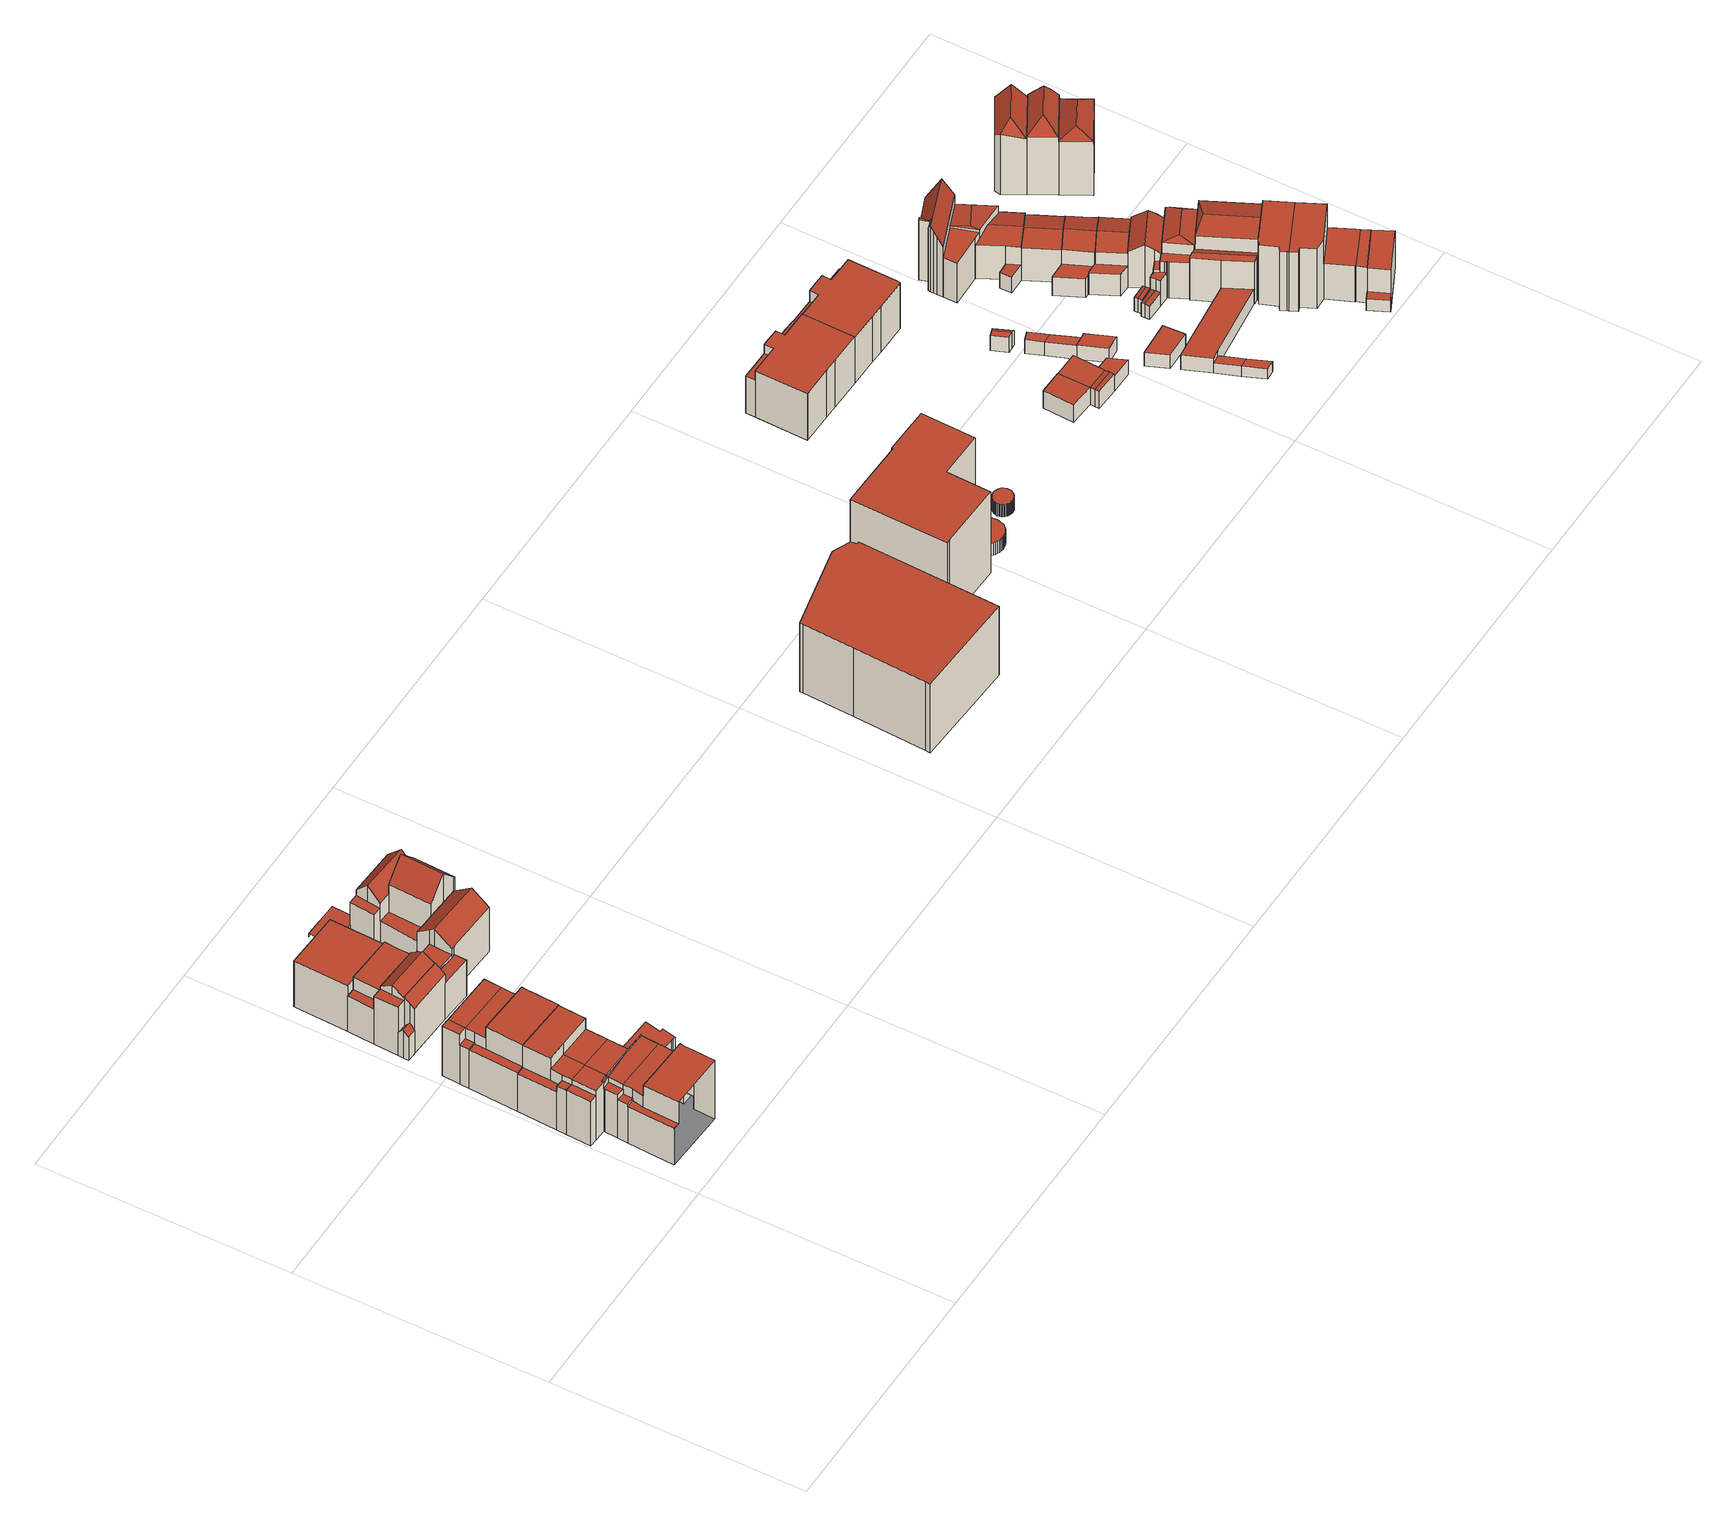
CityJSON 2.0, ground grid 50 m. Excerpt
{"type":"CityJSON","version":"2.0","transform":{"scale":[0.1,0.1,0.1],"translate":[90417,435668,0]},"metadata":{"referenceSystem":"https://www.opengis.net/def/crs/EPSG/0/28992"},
"CityObjects":{
"building1":{"type":"Building","attributes":{"TerrainHeight":2.36,"bron_tex":"UltraCAM-X 10cm juni 2008","voll_tex":"complete","bron_geo":"Lidar 15-30 punten - nov. 2008","status":"1","isWatertight":"0"},"geometry":[{"type":"MultiSurface","lod":"2","boundaries":[[[0,1,2,3]],[[4,5,6,7,8,9]],[[10,11,12]],[[13,14,15,16,17]],[[18,19,20,21,22,23,24]],[[12,25,26,10]],[[27,28,29,30,31]],[[23,22,32,11,10]],[[33,34,35,36]],[[37,38,39,40]],[[41,42,43,44,45,46,47,48,49,50,51,52,53,54]],[[1,0,55,56]],[[2,1,13,17]],[[4,9,16,15]],[[9,8,19,18]],[[8,7,47,57]],[[7,6,37,40]],[[6,5,51,50]],[[14,13,56,52]],[[15,14,58,59]],[[18,24,17,16]],[[24,23,3,2]],[[22,21,43,60]],[[21,20,33,36]],[[20,19,57,46]],[[10,26,31,30]],[[28,27,53,55]],[[27,31,54,53]],[[29,28,0,3]],[[23,10,30,29]],[[32,22,60,42]],[[40,39,48,47]],[[39,38,49,48]],[[38,37,50,49]],[[36,35,44,43]],[[35,34,45,44]],[[34,33,46,45]]],"semantics":{"surfaces":[{"type":"RoofSurface"},{"type":"GroundSurface"},{"type":"WallSurface"}],"values":[0,0,0,0,0,0,0,0,0,0,1,2,2,2,2,2,2,2,2,2,2,2,2,2,2,2,2,2,2,2,2,2,2,2,2,2,2]}}]},
"building2":{"type":"Building","attributes":{"TerrainHeight":2.09,"bron_tex":"UltraCAM-X 10cm juni 2008","voll_tex":"complete","bron_geo":"Lidar 15-30 punten - nov. 2008","status":"1","isWatertight":"0"},"geometry":[{"type":"MultiSurface","lod":"2","boundaries":[[[61,62,63,64,65]],[[66,67,68,69]],[[70,71,72,73,74]],[[75,74,76,77,78]],[[79,80,81,70,74,75]],[[82,83,84,85]],[[71,86,72]],[[74,73,87,88,76]],[[89,90,91,92,93]],[[94,95,96,97,98,99,100,101,102,103]],[[103,102,104,105,106]],[[107,108,109,110,111,112,113,114,115,116,117,42,41,54,118]],[[66,69,119,120]],[[69,68,90,89]],[[102,101,112,111]],[[101,100,113,112]],[[100,99,114,113]],[[99,98,115,114]],[[98,97,116,115]],[[97,96,117,116]],[[96,95,42,117]],[[73,72,94,121]],[[71,70,12,11]],[[75,78,68,67]],[[78,77,91,90]],[[79,75,84,83]],[[70,81,25,12]],[[81,80,26,25]],[[80,79,122,54]],[[82,85,120,118]],[[85,84,67,66]],[[83,82,118,122]],[[72,86,95,94]],[[86,71,11,32]],[[88,87,103,106]],[[87,73,121,103]],[[89,93,107,119]],[[105,104,110,109]],[[104,102,111,110]],[[61,65,92,91]],[[64,63,109,108]],[[63,62,106,105]],[[123,61,77,76]],[[62,123,76,88]]],"semantics":{"surfaces":[{"type":"RoofSurface"},{"type":"GroundSurface"},{"type":"WallSurface"}],"values":[0,0,0,0,0,0,0,0,0,0,0,1,2,2,2,2,2,2,2,2,2,2,2,2,2,2,2,2,2,2,2,2,2,2,2,2,2,2,2,2,2,2,2,2]}}]},
"building3":{"type":"Building","attributes":{"TerrainHeight":1.92,"bron_tex":"UltraCAM-X 10cm juni 2008","voll_tex":"complete","bron_geo":"Lidar 15-30 punten - nov. 2008","status":"1","isWatertight":"0"},"geometry":[{"type":"MultiSurface","lod":"2","boundaries":[[[124,125,126,127]],[[128,129,130,131,132,133]],[[134,135,136,137]],[[138,139,140,141]],[[139,142,143,140]],[[144,145,146,147,148]],[[149,150,142,139,151]],[[107,152,153,154,155,156,157,108]],[[138,141,152,158]],[[141,140,159,152]],[[139,138,127,126]],[[140,143,153,159]],[[143,142,160,153]],[[144,148,161,107]],[[145,144,93,92]],[[149,151,147,146]],[[151,139,126,125]],[[142,150,162,160]],[[124,127,158,161]],[[125,124,148,147]],[[128,133,146,145]],[[133,132,150,149]],[[132,131,154,162]],[[131,130,134,137]],[[130,129,108,157]],[[129,128,65,64]],[[137,136,155,154]],[[136,135,156,155]],[[135,134,157,156]]],"semantics":{"surfaces":[{"type":"RoofSurface"},{"type":"GroundSurface"},{"type":"WallSurface"}],"values":[0,0,0,0,0,0,0,1,2,2,2,2,2,2,2,2,2,2,2,2,2,2,2,2,2,2,2,2,2]}}]},
"building4":{"type":"Building","attributes":{"TerrainHeight":2.01,"bron_tex":"UltraCAM-X 10cm juni 2008","voll_tex":"complete","bron_geo":"Lidar 15-30 punten - nov. 2008","status":"1","isWatertight":"0"},"geometry":[{"type":"MultiSurface","lod":"2","boundaries":[[[163,164,165,166,167,168]],[[169,170,171,172,173,174]],[[166,165,169,174]],[[165,164,170,169]],[[164,163,171,170]]],"semantics":{"surfaces":[{"type":"RoofSurface"},{"type":"GroundSurface"},{"type":"WallSurface"}],"values":[0,1,2,2,2]}}]},
"building5":{"type":"Building","attributes":{"TerrainHeight":1.66,"bron_tex":"UltraCAM-X 10cm juni 2008","voll_tex":"complete","bron_geo":"Lidar 15-30 punten - nov. 2008","status":"1","isWatertight":"0"},"geometry":[{"type":"MultiSurface","lod":"2","boundaries":[[[175,176,177,178,179]],[[180,181,182,183]],[[184,185,186,187,188]],[[179,178,189,190]],[[191,192,193,194]],[[195,196,192,191]],[[197,198,199,200]],[[201,202,203,204,205,206,207]],[[208,209,210,202,201]],[[211,212,213,214]],[[187,215,216,217,218]],[[219,220,221,222,223,224]],[[225,226,169,174,173,172,171,227,228,229,230,231]],[[201,207,223,232]],[[207,206,199,198]],[[206,205,231,233]],[[205,204,234,231]],[[204,203,225,234]],[[203,202,235,225]],[[208,201,232,222]],[[202,210,226,235]],[[210,209,169,226]],[[209,208,236,169]],[[191,194,237,238]],[[195,191,238,227]],[[196,195,227,239]],[[211,214,228,240]],[[214,213,241,228]],[[187,218,213,212]],[[218,217,229,241]],[[217,216,230,229]],[[216,215,197,200]],[[200,199,233,230]],[[224,223,198,197]],[[222,221,174,236]],[[221,220,167,166]],[[220,219,168,167]],[[175,179,242,185]],[[178,177,219,243]],[[177,176,244,168]],[[245,183,193,192]],[[180,245,192,196]],[[183,182,176,175]],[[182,181,163,244]],[[181,180,239,171]],[[184,188,240,237]],[[188,187,212,211]],[[185,184,194,193]],[[179,190,186,242]],[[190,189,215,186]],[[189,178,243,224]]],"semantics":{"surfaces":[{"type":"RoofSurface"},{"type":"GroundSurface"},{"type":"WallSurface"}],"values":[0,0,0,0,0,0,0,0,0,0,0,0,1,2,2,2,2,2,2,2,2,2,2,2,2,2,2,2,2,2,2,2,2,2,2,2,2,2,2,2,2,2,2,2,2,2,2,2,2,2,2]}}]},
"building6":{"type":"Building","attributes":{"TerrainHeight":1.59,"bron_tex":"UltraCAM-X 10cm juni 2008","voll_tex":"complete","bron_geo":"Lidar 15-30 punten - nov. 2008","status":"1","isWatertight":"0"},"geometry":[{"type":"MultiSurface","lod":"2","boundaries":[[[246,247,248,249,250,251]],[[252,253,254,255,256]],[[257,258,259,260,261,262,263]],[[264,265,266,267,268,269,270,271,272,273,229,228,274]],[[256,255,265,275]],[[255,254,258,257]],[[254,253,272,271]],[[253,252,273,272]],[[263,276,277]],[[259,258,271,270]],[[246,251,274,228]],[[251,250,264,274]],[[250,249,275,264]],[[249,248,252,256]],[[248,247,229,273]],[[247,246,228,229]]],"semantics":{"surfaces":[{"type":"RoofSurface"},{"type":"GroundSurface"},{"type":"WallSurface"}],"values":[0,0,0,1,2,2,2,2,2,2,2,2,2,2,2,2]}}]},
"building7":{"type":"Building","attributes":{"TerrainHeight":1.61,"bron_tex":"UltraCAM-X 10cm juni 2008","voll_tex":"complete","bron_geo":"Lidar 15-30 punten - nov. 2008","status":"1","isWatertight":"0"},"geometry":[{"type":"MultiSurface","lod":"2","boundaries":[[[278,279,280,281,282]],[[282,281,283,284]],[[285,286,287,288]],[[289,290,291,292]],[[293,294,295,296]],[[294,297,298,299,295]],[[269,300,301,302,225,231,303,304,270]],[[278,282,305,290]],[[281,280,301,306]],[[279,278,288,287]],[[282,284,291,305]],[[284,283,307,308]],[[283,281,306,300]],[[285,288,303,231]],[[286,285,231,234]],[[289,292,270,304]],[[292,291,260,259]],[[290,289,304,303]],[[293,296,287,286]],[[296,295,309,279]],[[294,293,234,310]],[[295,299,280,309]],[[299,298,302,301]],[[298,297,225,302]],[[297,294,310,225]]],"semantics":{"surfaces":[{"type":"RoofSurface"},{"type":"GroundSurface"},{"type":"WallSurface"}],"values":[0,0,0,0,0,0,1,2,2,2,2,2,2,2,2,2,2,2,2,2,2,2,2,2,2]}}]},
"building8":{"type":"Building","attributes":{"TerrainHeight":2.11,"bron_tex":"UltraCAM-X 10cm juni 2008","voll_tex":"complete","bron_geo":"Lidar 15-30 punten - nov. 2008","status":"1","isWatertight":"1"},"geometry":[{"type":"MultiSurface","lod":"2","boundaries":[[[311,312,313,314,315,316,317,318,319,320]],[[321,322,323,324,325,326,327,328,329,330]],[[311,320,323,322]],[[320,319,324,323]],[[319,318,325,324]],[[318,317,326,325]],[[317,316,327,326]],[[316,315,328,327]],[[315,314,329,328]],[[314,313,330,329]],[[313,312,321,330]],[[312,311,322,321]]],"semantics":{"surfaces":[{"type":"RoofSurface"},{"type":"GroundSurface"},{"type":"WallSurface"}],"values":[0,1,2,2,2,2,2,2,2,2,2,2]}}]},
"building9":{"type":"Building","attributes":{"TerrainHeight":1.69,"bron_tex":"UltraCAM-X 10cm juni 2008","voll_tex":"complete","bron_geo":"Lidar 15-30 punten - nov. 2008","status":"1","isWatertight":"1"},"geometry":[{"type":"MultiSurface","lod":"2","boundaries":[[[331,332,333,334,335,336,337,338,339]],[[340,341,342,343,344,345,346,347,348]],[[339,338,342,341]],[[338,337,343,342]],[[337,336,344,343]],[[336,335,345,344]],[[335,334,346,345]],[[334,333,347,346]],[[333,332,348,347]],[[332,331,340,348]],[[331,339,341,340]]],"semantics":{"surfaces":[{"type":"RoofSurface"},{"type":"GroundSurface"},{"type":"WallSurface"}],"values":[0,1,2,2,2,2,2,2,2,2,2]}}]},
"building10":{"type":"Building","attributes":{"TerrainHeight":2.15,"bron_tex":"UltraCAM-X 10cm juni 2008","voll_tex":"complete","bron_geo":"Lidar 15-30 punten - nov. 2008","status":"1","isWatertight":"1"},"geometry":[{"type":"MultiSurface","lod":"2","boundaries":[[[349,350,351,352,353,354,355,356,357,358,359,360,361,362,363,364,365,366,367,368,369,370,371,372,373,374,375,376,377,378,379,380,381,382,383,384,385,386,387,388,389,390,391,392,393,394,395,396,397,398,399,400,401,402]],[[403,404,405,406,407,408,409,410,411,412,413,414,415,416,417,418,419,420,421,422,423,424,425,426,427,428,429,430,431,432,433,434,435,436,437,438,439,440,441,442,443,444,445,446,447,448,449,450,451,452,453,454,455,456]],[[349,402,425,424]],[[402,401,426,425]],[[401,400,427,426]],[[400,399,428,427]],[[399,398,429,428]],[[398,397,430,429]],[[397,396,431,430]],[[396,395,432,431]],[[395,394,433,432]],[[394,393,434,433]],[[393,392,435,434]],[[392,391,436,435]],[[391,390,437,436]],[[390,389,438,437]],[[389,388,439,438]],[[388,387,440,439]],[[387,386,441,440]],[[386,385,442,441]],[[385,384,443,442]],[[384,383,444,443]],[[383,382,445,444]],[[382,381,446,445]],[[381,380,447,446]],[[380,379,448,447]],[[379,378,449,448]],[[378,377,450,449]],[[377,376,451,450]],[[376,375,452,451]],[[375,374,453,452]],[[374,373,454,453]],[[373,372,455,454]],[[372,371,456,455]],[[371,370,403,456]],[[370,369,404,403]],[[369,368,405,404]],[[368,367,406,405]],[[367,366,407,406]],[[366,365,408,407]],[[365,364,409,408]],[[364,363,410,409]],[[363,362,411,410]],[[362,361,412,411]],[[361,360,413,412]],[[360,359,414,413]],[[359,358,415,414]],[[358,357,416,415]],[[357,356,417,416]],[[356,355,418,417]],[[355,354,419,418]],[[354,353,420,419]],[[353,352,421,420]],[[352,351,422,421]],[[351,350,423,422]],[[350,349,424,423]]],"semantics":{"surfaces":[{"type":"RoofSurface"},{"type":"GroundSurface"},{"type":"WallSurface"}],"values":[0,1,2,2,2,2,2,2,2,2,2,2,2,2,2,2,2,2,2,2,2,2,2,2,2,2,2,2,2,2,2,2,2,2,2,2,2,2,2,2,2,2,2,2,2,2,2,2,2,2,2,2,2,2,2,2]}}]},
"building11":{"type":"Building","attributes":{"TerrainHeight":2.15,"bron_tex":"UltraCAM-X 10cm juni 2008","voll_tex":"complete","bron_geo":"Lidar 15-30 punten - nov. 2008","status":"1","isWatertight":"0"},"geometry":[{"type":"MultiSurface","lod":"2","boundaries":[[[457,458,459,460,461,462,463,464,465,466,467,468,469,470,471,472,473,474,475,476,477,478,479,480,481,482,483,484,485,486,487,488,489,490,491,492,493,494,495,496,497,498,499,500,501,502,503,504,505,506,507,508,509,510,511,512,513,514,515,516,517]],[[518,519,520,521,522,523,524,525,526,527,528,529,530,531,532,533,534,535,536,537,538,539,540,541,542,543,544,545,546,547,548,549,550,551,552,553,554,555,556,557,558,559,560,561,562]],[[457,517,550,549]],[[517,516,563,550]],[[516,515,551,563]],[[515,514,564,551]],[[514,513,552,564]],[[513,512,565,552]],[[512,511,553,565]],[[511,510,566,553]],[[510,509,554,566]],[[509,508,555,554]],[[508,507,567,555]],[[507,506,556,567]],[[506,505,568,556]],[[505,504,557,568]],[[504,503,558,557]],[[503,502,559,558]],[[502,501,560,559]],[[501,500,561,560]],[[500,499,569,561]],[[499,498,562,569]],[[498,497,518,562]],[[497,496,519,518]],[[496,495,570,519]],[[495,494,520,570]],[[494,493,521,520]],[[493,492,522,521]],[[492,491,571,522]],[[491,490,523,571]],[[490,489,524,523]],[[489,488,525,524]],[[488,487,526,525]],[[487,486,527,526]],[[486,485,528,527]],[[485,484,572,528]],[[484,483,529,572]],[[483,482,530,529]],[[482,481,573,530]],[[481,480,531,573]],[[480,479,574,531]],[[479,478,532,574]],[[478,477,575,532]],[[477,476,533,575]],[[476,475,534,533]],[[475,474,576,534]],[[474,473,535,576]],[[473,472,536,535]],[[472,471,537,536]],[[471,470,538,537]],[[470,469,539,538]],[[469,468,540,539]],[[468,467,577,540]],[[467,466,541,577]],[[466,465,542,541]],[[465,464,543,542]],[[464,463,544,543]],[[463,462,545,544]],[[462,461,578,545]],[[461,460,546,578]],[[460,459,547,546]],[[459,458,548,547]],[[458,457,549,548]]],"semantics":{"surfaces":[{"type":"RoofSurface"},{"type":"GroundSurface"},{"type":"WallSurface"}],"values":[0,1,2,2,2,2,2,2,2,2,2,2,2,2,2,2,2,2,2,2,2,2,2,2,2,2,2,2,2,2,2,2,2,2,2,2,2,2,2,2,2,2,2,2,2,2,2,2,2,2,2,2,2,2,2,2,2,2,2,2,2,2,2]}}]},
"building12":{"type":"Building","attributes":{"TerrainHeight":2.93,"bron_tex":"UltraCAM-X 10cm juni 2008","voll_tex":"complete","bron_geo":"Lidar 15-30 punten - nov. 2008","status":"1","isWatertight":"0"},"geometry":[{"type":"MultiSurface","lod":"2","boundaries":[[[579,580,581,582,583]],[[584,585,586,587]],[[588,589,590,591,592,593,594,595,596,597,598,599]],[[600,601,602,603,604,605,606,607,608]],[[583,582,601,609]],[[582,581,602,601]],[[581,580,610,611]],[[584,587,608,612]],[[587,586,613,608]],[[596,595,612,607]],[[595,594,585,584]],[[594,593,586,585]],[[593,592,600,613]],[[592,591,609,600]],[[591,590,579,583]],[[590,589,580,579]],[[589,588,614,615]],[[588,599,604,603]],[[599,598,605,604]],[[598,597,606,605]],[[597,596,607,606]]],"semantics":{"surfaces":[{"type":"RoofSurface"},{"type":"GroundSurface"},{"type":"WallSurface"}],"values":[0,0,0,1,2,2,2,2,2,2,2,2,2,2,2,2,2,2,2,2,2]}}]},
"building13":{"type":"Building","attributes":{"TerrainHeight":1.33,"bron_tex":"UltraCAM-X 10cm juni 2008","voll_tex":"complete","bron_geo":"Lidar 15-30 punten - nov. 2008","status":"1","isWatertight":"0"},"geometry":[{"type":"MultiSurface","lod":"2","boundaries":[[[616,617,618,619,620]],[[620,619,621,622,623]],[[624,625,626,627]],[[628,629,617,616]],[[630,631,632,633,634,635,636]],[[616,620,632,637]],[[619,618,638,639]],[[618,617,640,638]],[[623,622,635,641]],[[622,621,636,635]],[[621,619,639,642]],[[624,627,634,633]],[[627,626,641,634]],[[626,625,620,623]],[[625,624,633,632]],[[628,616,637,631]],[[617,629,643,640]],[[629,628,631,630]]],"semantics":{"surfaces":[{"type":"RoofSurface"},{"type":"GroundSurface"},{"type":"WallSurface"}],"values":[0,0,0,0,1,2,2,2,2,2,2,2,2,2,2,2,2,2]}}]},
"building14":{"type":"Building","attributes":{"TerrainHeight":3.15,"bron_tex":"UltraCAM-X 10cm juni 2008","voll_tex":"complete","bron_geo":"Lidar 15-30 punten - nov. 2008","status":"1","isWatertight":"0"},"geometry":[{"type":"MultiSurface","lod":"2","boundaries":[[[611,610,644,645,646]],[[647,648,649,650]],[[651,652,653,654,655,656,615,614,657,658,659,660,661]],[[602,662,663,664,665,666,667,668,669,603]],[[611,646,662,602]],[[646,645,670,662]],[[650,649,664,671]],[[649,648,672,664]],[[615,656,644,610]],[[656,655,645,644]],[[655,654,663,670]],[[654,653,671,663]],[[653,652,647,650]],[[652,651,648,647]],[[651,661,665,672]],[[661,660,666,665]],[[660,659,667,666]],[[659,658,668,667]],[[658,657,669,668]],[[657,614,603,669]]],"semantics":{"surfaces":[{"type":"RoofSurface"},{"type":"GroundSurface"},{"type":"WallSurface"}],"values":[0,0,0,1,2,2,2,2,2,2,2,2,2,2,2,2,2,2,2,2]}}]},
"building15":{"type":"Building","attributes":{"TerrainHeight":1.66,"bron_tex":"UltraCAM-X 10cm juni 2008","voll_tex":"complete","bron_geo":"Lidar 15-30 punten - nov. 2008","status":"1","isWatertight":"0"},"geometry":[{"type":"MultiSurface","lod":"2","boundaries":[[[643,673,674,642]],[[636,675,676,630]],[[642,674,675,636]],[[674,673,676,675]],[[673,643,630,676]]],"semantics":{"surfaces":[{"type":"RoofSurface"},{"type":"GroundSurface"},{"type":"WallSurface"}],"values":[0,1,2,2,2]}}]},
"building16":{"type":"Building","attributes":{"TerrainHeight":2.6,"bron_tex":"UltraCAM-X 10cm juni 2008","voll_tex":"complete","bron_geo":"Lidar 15-30 punten - nov. 2008","status":"1","isWatertight":"0"},"geometry":[{"type":"MultiSurface","lod":"2","boundaries":[[[677,678,679,680]],[[680,679,681,682]],[[683,684,685,686]],[[677,680,687,683]],[[679,678,686,688]],[[678,677,683,686]],[[680,682,684,687]],[[682,681,685,684]],[[681,679,688,685]]],"semantics":{"surfaces":[{"type":"RoofSurface"},{"type":"GroundSurface"},{"type":"WallSurface"}],"values":[0,0,1,2,2,2,2,2,2]}}]},
"building17":{"type":"Building","attributes":{"TerrainHeight":2.44,"bron_tex":"UltraCAM-X 10cm juni 2008","voll_tex":"complete","bron_geo":"Lidar 15-30 punten - nov. 2008","status":"1","isWatertight":"0"},"geometry":[{"type":"MultiSurface","lod":"2","boundaries":[[[689,690,691,692]],[[693,694,695,696]],[[689,692,695,694]],[[692,691,696,695]],[[690,689,694,693]]],"semantics":{"surfaces":[{"type":"RoofSurface"},{"type":"GroundSurface"},{"type":"WallSurface"}],"values":[0,1,2,2,2]}}]},
"building18":{"type":"Building","attributes":{"TerrainHeight":2.37,"bron_tex":"UltraCAM-X 10cm juni 2008","voll_tex":"complete","bron_geo":"Lidar 15-30 punten - nov. 2008","status":"1","isWatertight":"0"},"geometry":[{"type":"MultiSurface","lod":"2","boundaries":[[[691,690,697,698]],[[693,696,699,700]],[[691,698,699,696]],[[697,690,693,700]]],"semantics":{"surfaces":[{"type":"RoofSurface"},{"type":"GroundSurface"},{"type":"WallSurface"}],"values":[0,1,2,2]}}]},
"building19":{"type":"Building","attributes":{"TerrainHeight":2.25,"bron_tex":"UltraCAM-X 10cm juni 2008","voll_tex":"complete","bron_geo":"Lidar 15-30 punten - nov. 2008","status":"1","isWatertight":"0"},"geometry":[{"type":"MultiSurface","lod":"2","boundaries":[[[701,702,703,704,705,706]],[[699,707,708,709,710,700]],[[702,701,698,697]],[[701,706,707,699]],[[706,705,708,707]],[[705,704,709,708]],[[704,703,710,709]],[[703,702,700,710]]],"semantics":{"surfaces":[{"type":"RoofSurface"},{"type":"GroundSurface"},{"type":"WallSurface"}],"values":[0,1,2,2,2,2,2,2]}}]},
"building20":{"type":"Building","attributes":{"TerrainHeight":2.05,"bron_tex":"UltraCAM-X 10cm juni 2008","voll_tex":"complete","bron_geo":"Lidar 15-30 punten - nov. 2008","status":"1","isWatertight":"0"},"geometry":[{"type":"MultiSurface","lod":"2","boundaries":[[[711,712,713,714]],[[715,716,717,718]],[[714,713,716,715]],[[712,711,718,717]]],"semantics":{"surfaces":[{"type":"RoofSurface"},{"type":"GroundSurface"},{"type":"WallSurface"}],"values":[0,1,2,2]}}]},
"building21":{"type":"Building","attributes":{"TerrainHeight":2.06,"bron_tex":"UltraCAM-X 10cm juni 2008","voll_tex":"complete","bron_geo":"Lidar 15-30 punten - nov. 2008","status":"1","isWatertight":"0"},"geometry":[{"type":"MultiSurface","lod":"2","boundaries":[[[713,712,719,720]],[[717,716,721,722]],[[713,720,721,716]],[[720,719,722,721]],[[719,712,717,722]]],"semantics":{"surfaces":[{"type":"RoofSurface"},{"type":"GroundSurface"},{"type":"WallSurface"}],"values":[0,1,2,2,2]}}]},
"building22":{"type":"Building","attributes":{"TerrainHeight":2.14,"bron_tex":"UltraCAM-X 10cm juni 2008","voll_tex":"complete","bron_geo":"Lidar 15-30 punten - nov. 2008","status":"1","isWatertight":"1"},"geometry":[{"type":"MultiSurface","lod":"2","boundaries":[[[723,724,725,726]],[[727,728,729,730]],[[723,726,728,727]],[[726,725,729,728]],[[725,724,730,729]],[[724,723,727,730]]],"semantics":{"surfaces":[{"type":"RoofSurface"},{"type":"GroundSurface"},{"type":"WallSurface"}],"values":[0,1,2,2,2,2]}}]},
"building23":{"type":"Building","attributes":{"TerrainHeight":2.35,"bron_tex":"UltraCAM-X 10cm juni 2008","voll_tex":"complete","bron_geo":"Lidar 15-30 punten - nov. 2008","status":"1","isWatertight":"0"},"geometry":[{"type":"MultiSurface","lod":"2","boundaries":[[[731,732,733,734]],[[735,736,737,738]],[[739,735,738,740]],[[741,742,743,744,745,746]],[[736,735,747,741]],[[738,737,744,748]],[[737,736,731,734]],[[735,739,742,747]],[[739,740,743,742]],[[740,738,748,743]]],"semantics":{"surfaces":[{"type":"RoofSurface"},{"type":"GroundSurface"},{"type":"WallSurface"}],"values":[0,0,0,1,2,2,2,2,2,2]}}]},
"building24":{"type":"Building","attributes":{"TerrainHeight":2.33,"bron_tex":"UltraCAM-X 10cm juni 2008","voll_tex":"complete","bron_geo":"Lidar 15-30 punten - nov. 2008","status":"1","isWatertight":"0"},"geometry":[{"type":"MultiSurface","lod":"2","boundaries":[[[749,750,751,752,734,733,753,731]],[[754,755,756,757,758,759]],[[751,760,761,752]],[[741,746,745,744,762,763,764,765,766,767,768]],[[749,731,741,768]],[[753,732,731]],[[753,733,732]],[[751,750,767,769]],[[750,749,768,767]],[[754,759,762,744]],[[756,755,770,765]],[[771,754,734,752]],[[755,771,752,761]],[[761,760,766,770]],[[760,751,769,766]]],"semantics":{"surfaces":[{"type":"RoofSurface"},{"type":"GroundSurface"},{"type":"WallSurface"}],"values":[0,0,0,1,2,2,2,2,2,2,2,2,2,2,2]}}]},
"building25":{"type":"Building","attributes":{"TerrainHeight":2.71,"bron_tex":"UltraCAM-X 10cm juni 2008","voll_tex":"complete","bron_geo":"Lidar 15-30 punten - nov. 2008","status":"1","isWatertight":"0"},"geometry":[{"type":"MultiSurface","lod":"2","boundaries":[[[772,773,774,775,776,777]],[[778,772,777,779,780,781,782]],[[783,784,785]],[[786,787,788,789,790,791,792,793,794,795]],[[777,776,787,796]],[[776,775,788,787]],[[775,774,789,788]],[[774,773,790,789]],[[773,772,797,790]],[[778,782,792,791]],[[782,798,784]],[[781,780,795,794]],[[779,777,796,786]],[[772,778,791,797]],[[783,785,794,793]],[[785,798,781]],[[784,783,793,792]]],"semantics":{"surfaces":[{"type":"RoofSurface"},{"type":"GroundSurface"},{"type":"WallSurface"}],"values":[0,0,0,1,2,2,2,2,2,2,2,2,2,2,2,2,2]}}]},
"building26":{"type":"Building","attributes":{"TerrainHeight":2.64,"bron_tex":"UltraCAM-X 10cm juni 2008","voll_tex":"complete","bron_geo":"Lidar 15-30 punten - nov. 2008","status":"1","isWatertight":"0"},"geometry":[{"type":"MultiSurface","lod":"2","boundaries":[[[799,800,801]],[[802,803,804]],[[801,800,805,804,803]],[[799,801,803,802]],[[806,807,808,809,810]],[[787,811,812,813,814,788]],[[800,799,810,809]],[[802,804,811,787]],[[804,805,815,816]],[[805,800,817,812]],[[799,802,787,818]],[[806,810,818,788]],[[809,808,813,817]],[[808,807,814,813]],[[807,806,788,814]]],"semantics":{"surfaces":[{"type":"RoofSurface"},{"type":"GroundSurface"},{"type":"WallSurface"}],"values":[0,0,0,0,0,1,2,2,2,2,2,2,2,2,2]}}]},
"building27":{"type":"Building","attributes":{"TerrainHeight":2.11,"bron_tex":"UltraCAM-X 10cm juni 2008","voll_tex":"complete","bron_geo":"Lidar 15-30 punten - nov. 2008","status":"1","isWatertight":"0"},"geometry":[{"type":"MultiSurface","lod":"2","boundaries":[[[819,820,821,822,823,824,825,826]],[[827,828,829,821,820,830]],[[831,832,833,834,835,836,837]],[[838,839,840,841]],[[841,840,842,843]],[[838,841,843]],[[844,845,846,847,848,715,718,849,850,851,852,853,854,855]],[[820,819,856,857]],[[819,826,858,856]],[[824,823,847,859]],[[823,822,847]],[[822,821,860,847]],[[827,830,853,852]],[[830,820,857,861]],[[821,829,862,860]],[[829,828,836,835]],[[828,827,852,851]],[[831,837,850,849]],[[837,836,851,850]],[[835,834,848,862]],[[834,833,715,848]],[[833,832,711,714]],[[832,831,849,718]],[[840,839,859,863]],[[839,838,825,824]],[[843,842,846,845]],[[842,840,863,846]],[[838,843,864,865]]],"semantics":{"surfaces":[{"type":"RoofSurface"},{"type":"GroundSurface"},{"type":"WallSurface"}],"values":[0,0,0,0,0,0,1,2,2,2,2,2,2,2,2,2,2,2,2,2,2,2,2,2,2,2,2,2]}}]},
"building28":{"type":"Building","attributes":{"TerrainHeight":2.54,"bron_tex":"UltraCAM-X 10cm juni 2008","voll_tex":"complete","bron_geo":"Lidar 15-30 punten - nov. 2008","status":"1","isWatertight":"0"},"geometry":[{"type":"MultiSurface","lod":"2","boundaries":[[[866,867,868,869]],[[870,871,872,873,816,815]],[[874,875,876,871,870,877]],[[813,812,811,878,879,880,881,882,883]],[[866,869,882,881]],[[869,868,883,882]],[[867,866,881,880]],[[870,815,812,884]],[[816,873,878,811]],[[873,872,879,878]],[[872,871,885,886]],[[874,877,817,813]],[[877,870,884,817]],[[871,876,887,885]],[[876,875,868,867]],[[875,874,813,883]]],"semantics":{"surfaces":[{"type":"RoofSurface"},{"type":"GroundSurface"},{"type":"WallSurface"}],"values":[0,0,0,1,2,2,2,2,2,2,2,2,2,2,2,2]}}]},
"building29":{"type":"Building","attributes":{"TerrainHeight":2.59,"bron_tex":"UltraCAM-X 10cm juni 2008","voll_tex":"complete","bron_geo":"Lidar 15-30 punten - nov. 2008","status":"1","isWatertight":"0"},"geometry":[{"type":"MultiSurface","lod":"2","boundaries":[[[888,889,890,891,892,893]],[[894,895,896,897,898]],[[895,899,900,901,896]],[[902,903,904,905,906,907,908,909,910,911,912]],[[888,893,902,912]],[[891,890,910,908]],[[890,889,911,910]],[[889,888,912,911]],[[895,894,913,914]],[[894,898,904,903]],[[898,897,905,904]],[[899,895,914,915]],[[901,900,907,906]],[[900,899,893,892]]],"semantics":{"surfaces":[{"type":"RoofSurface"},{"type":"GroundSurface"},{"type":"WallSurface"}],"values":[0,0,0,1,2,2,2,2,2,2,2,2,2,2]}}]},
"building30":{"type":"Building","attributes":{"TerrainHeight":2.78,"bron_tex":"UltraCAM-X 10cm juni 2008","voll_tex":"complete","bron_geo":"Lidar 15-30 punten - nov. 2008","status":"1","isWatertight":"0"},"geometry":[{"type":"MultiSurface","lod":"2","boundaries":[[[886,885,914,913,916]],[[885,887,915,914]],[[880,879,917,903,902]],[[886,916,917,879]],[[916,913,903,917]],[[915,887,880,902]]],"semantics":{"surfaces":[{"type":"RoofSurface"},{"type":"GroundSurface"},{"type":"WallSurface"}],"values":[0,0,1,2,2,2]}}]},
"building31":{"type":"Building","attributes":{"TerrainHeight":2.46,"bron_tex":"UltraCAM-X 10cm juni 2008","voll_tex":"complete","bron_geo":"Lidar 15-30 punten - nov. 2008","status":"1","isWatertight":"0"},"geometry":[{"type":"MultiSurface","lod":"2","boundaries":[[[918,919,920,921,922,923]],[[924,925,926,927,928]],[[925,929,930,926]],[[906,905,931,932,933,934,909,908,907]],[[919,918,908,909]],[[918,923,935,936]],[[923,922,906,907]],[[921,920,934,933]],[[920,919,909,934]],[[936,935,892,891]],[[925,924,897,896]],[[924,928,931,905]],[[928,927,932,931]],[[937,926,938]],[[929,925,896,901]],[[926,939,938]],[[930,929,922,921]]],"semantics":{"surfaces":[{"type":"RoofSurface"},{"type":"GroundSurface"},{"type":"WallSurface"}],"values":[0,0,0,1,2,2,2,2,2,2,2,2,2,2,2,2,2]}}]},
"building32":{"type":"Building","attributes":{"TerrainHeight":2.42,"bron_tex":"UltraCAM-X 10cm juni 2008","voll_tex":"complete","bron_geo":"Lidar 15-30 punten - nov. 2008","status":"1","isWatertight":"0"},"geometry":[{"type":"MultiSurface","lod":"2","boundaries":[[[940,941,942,943]],[[941,944,945,946,947,948,942]],[[949,950,951,952]],[[933,932,953,954,955,956,763,762,957]],[[937,943,927]],[[940,939,930]],[[943,942,958,932]],[[941,940,933,959]],[[942,948,953,958]],[[948,947,954,953]],[[945,944,952,951]],[[944,941,959,957]],[[949,952,957,762]],[[950,949,759,758]]],"semantics":{"surfaces":[{"type":"RoofSurface"},{"type":"GroundSurface"},{"type":"WallSurface"}],"values":[0,0,0,1,2,2,2,2,2,2,2,2,2,2]}}]},
"building33":{"type":"Building","attributes":{"TerrainHeight":2.33,"bron_tex":"UltraCAM-X 10cm juni 2008","voll_tex":"complete","bron_geo":"Lidar 15-30 punten - nov. 2008","status":"1","isWatertight":"0"},"geometry":[{"type":"MultiSurface","lod":"2","boundaries":[[[960,961,962,963,964]],[[965,966,967,968,969,861,856,858,970,971]],[[961,972,865,864,962]],[[960,972,961]],[[962,864,963]],[[955,954,973,845,844,855,854,853,974,975,765,764,763,956]],[[960,964,947,946]],[[964,963,973,954]],[[965,971,951,950]],[[971,970,946,945]],[[861,969,974,853]],[[969,968,975,974]],[[968,967,765,975]],[[967,966,757,756]],[[966,965,758,757]],[[865,972,826,825]],[[972,960,970,858]],[[963,864,845,973]]],"semantics":{"surfaces":[{"type":"RoofSurface"},{"type":"GroundSurface"},{"type":"WallSurface"}],"values":[0,0,0,0,0,1,2,2,2,2,2,2,2,2,2,2,2,2]}}]},
"building34":{"type":"Building","attributes":{"TerrainHeight":2.3,"bron_tex":"UltraCAM-X 10cm juni 2008","voll_tex":"complete","bron_geo":"Lidar 15-30 punten - nov. 2008","status":"1","isWatertight":"0"},"geometry":[{"type":"MultiSurface","lod":"2","boundaries":[[[976,977,978,979,980,981,982,983]],[[846,984,985,986,987,988,989,847]],[[976,983,847,989]],[[983,982,846,847]],[[982,981,984,846]],[[980,979,986,985]],[[979,978,987,986]],[[978,977,988,987]],[[977,976,989,988]]],"semantics":{"surfaces":[{"type":"RoofSurface"},{"type":"GroundSurface"},{"type":"WallSurface"}],"values":[0,1,2,2,2,2,2,2,2]}}]},
"building35":{"type":"Building","attributes":{"TerrainHeight":2.3,"bron_tex":"UltraCAM-X 10cm juni 2008","voll_tex":"complete","bron_geo":"Lidar 15-30 punten - nov. 2008","status":"1","isWatertight":"0"},"geometry":[{"type":"MultiSurface","lod":"2","boundaries":[[[981,980,990,991,992,993,994]],[[984,995,996,997,998,999,985]],[[981,994,995,984]],[[994,993,1000,1001]],[[993,992,997,996]],[[992,991,998,997]],[[991,990,999,998]],[[990,980,985,999]]],"semantics":{"surfaces":[{"type":"RoofSurface"},{"type":"GroundSurface"},{"type":"WallSurface"}],"values":[0,1,2,2,2,2,2,2]}}]},
"building36":{"type":"Building","attributes":{"TerrainHeight":2.46,"bron_tex":"UltraCAM-X 10cm juni 2008","voll_tex":"complete","bron_geo":"Lidar 15-30 punten - nov. 2008","status":"1","isWatertight":"0"},"geometry":[{"type":"MultiSurface","lod":"2","boundaries":[[[1000,1002,1003,1004,1005,1001]],[[996,995,1006,1007,1008,1009]],[[1001,1005,1006,995]],[[1005,1004,1007,1006]],[[1003,1002,1009,1008]],[[1002,1000,996,1009]]],"semantics":{"surfaces":[{"type":"RoofSurface"},{"type":"GroundSurface"},{"type":"WallSurface"}],"values":[0,1,2,2,2,2]}}]},
"building37":{"type":"Building","attributes":{"TerrainHeight":2.45,"bron_tex":"UltraCAM-X 10cm juni 2008","voll_tex":"complete","bron_geo":"Lidar 15-30 punten - nov. 2008","status":"1","isWatertight":"0"},"geometry":[{"type":"MultiSurface","lod":"2","boundaries":[[[1010,1011,1012,1013]],[[1004,1003,1014,1015,1016]],[[1017,1018,1019,1020]],[[1008,1007,1021,1022,1023,1024,1025]],[[1010,1013,1025,1024]],[[1012,1011,1023,1026]],[[1011,1010,1024,1023]],[[1004,1016,1021,1007]],[[1016,1015,1027,1021]],[[1028,1014,1017]],[[1014,1003,1008,1025]],[[1028,1020,1015]],[[1020,1019,1022,1027]],[[1019,1018,1026,1022]],[[1018,1017,1013,1012]]],"semantics":{"surfaces":[{"type":"RoofSurface"},{"type":"GroundSurface"},{"type":"WallSurface"}],"values":[0,0,0,1,2,2,2,2,2,2,2,2,2,2,2]}}]},
"building38":{"type":"Building","attributes":{"TerrainHeight":1.27,"bron_tex":"UltraCAM-X 10cm juni 2008","voll_tex":"complete","bron_geo":"Lidar 15-30 punten - nov. 2008","status":"1","isWatertight":"0"},"geometry":[{"type":"MultiSurface","lod":"2","boundaries":[[[1029,1030,1031,1032,1033]],[[1034,1035,1031,1030]],[[1029,1034,1030]],[[1036,1037,1038,1039,1040]],[[1029,1033,1038,1037]],[[1033,1032,1039,1038]],[[1032,1031,1041,1039]],[[1031,1035,1040,1041]],[[1034,1029,1037,1036]]],"semantics":{"surfaces":[{"type":"RoofSurface"},{"type":"GroundSurface"},{"type":"WallSurface"}],"values":[0,0,0,1,2,2,2,2,2]}}]},
"building39":{"type":"Building","attributes":{"TerrainHeight":1.14,"bron_tex":"UltraCAM-X 10cm juni 2008","voll_tex":"complete","bron_geo":"Lidar 15-30 punten - nov. 2008","status":"1","isWatertight":"0"},"geometry":[{"type":"MultiSurface","lod":"2","boundaries":[[[1042,1043,1044]],[[1042,1044,1045,1046,1047]],[[1043,1048,1049,1045,1044]],[[1046,1045,1049]],[[1036,1040,1050,1051,1052]],[[1043,1042,1036,1052]],[[1042,1047,1035,1034]],[[1047,1046,1040]],[[1049,1048,1053,1054]],[[1048,1043,1055,1056]],[[1046,1049,1050,1040]]],"semantics":{"surfaces":[{"type":"RoofSurface"},{"type":"GroundSurface"},{"type":"WallSurface"}],"values":[0,0,0,0,1,2,2,2,2,2,2]}}]},
"building40":{"type":"Building","attributes":{"TerrainHeight":1.14,"bron_tex":"UltraCAM-X 10cm juni 2008","voll_tex":"complete","bron_geo":"Lidar 15-30 punten - nov. 2008","status":"1","isWatertight":"0"},"geometry":[{"type":"MultiSurface","lod":"2","boundaries":[[[1057,1058,1059,1060,1061]],[[1062,1063,1064]],[[1055,1065,1066]],[[1055,1066,1062,1064,1056]],[[1066,1065,1063,1062]],[[1052,1051,1067,1068,1069,1070,1071,1072]],[[1061,1060,1069,1068]],[[1060,1059,1070,1069]],[[1059,1058,1071,1070]],[[1064,1063,1058,1057]],[[1065,1055,1052,1072]],[[1056,1064,1073,1053]],[[1063,1065,1074,1075]]],"semantics":{"surfaces":[{"type":"RoofSurface"},{"type":"GroundSurface"},{"type":"WallSurface"}],"values":[0,0,0,0,0,1,2,2,2,2,2,2,2]}}]}
},
"vertices":[
[44,182,95],[43,162,95],[59,162,95],[60,181,95],[51,68,144],[164,63,144],[166,105,144],[167,125,144],[168,133,144],[54,138,144],[62,211,118],[121,213,118],[62,215,118],[43,162,90],[38,69,90],[51,68,90],[54,138,90],[59,162,90],[54,138,118],[168,133,118],[168,147,118],[170,167,118],[170,176,118],[60,181,118],[59,162,118],[45,215,118],[45,210,118],[45,207,106],[44,182,106],[60,181,106],[62,211,106],[45,210,106],[172,211,118],[168,147,38],[204,145,38],[205,165,38],[170,167,38],[166,105,31],[202,104,31],[203,124,31],[167,125,31],[45,215,0],[172,211,0],[170,167,0],[205,165,0],[204,145,0],[168,147,0],[167,125,0],[203,124,0],[202,104,0],[166,105,0],[164,63,0],[38,69,0],[45,207,0],[45,210,0],[44,182,0],[43,162,0],[168,133,0],[38,69,89],[51,68,89],[170,176,0],
[27,303,147],[136,298,147],[137,313,147],[139,352,147],[29,358,147],[8,261,108],[24,260,108],[25,279,108],[9,280,108],[62,215,121],[121,213,121],[132,213,121],[134,254,121],[64,258,121],[24,260,121],[67,301,121],[27,303,121],[25,279,121],[22,211,121],[45,210,121],[45,215,121],[5,212,109],[22,211,109],[24,260,109],[8,261,109],[172,211,121],[135,268,121],[136,298,121],[9,280,93],[25,279,93],[27,303,93],[29,358,93],[12,358,93],[132,213,33],[172,211,33],[257,201,33],[261,200,33],[266,199,33],[272,227,33],[265,228,33],[272,260,33],[169,266,33],[135,268,33],[172,312,33],[137,313,33],[136,298,33],[12,358,0],[139,352,0],[137,313,0],[172,312,0],[169,266,0],[272,260,0],[265,228,0],[272,227,0],[266,199,0],[261,200,0],[257,201,0],[5,212,0],[9,280,0],[8,261,0],[134,254,33],[22,211,0],[67,301,147],
[17,455,97],[34,454,97],[35,473,97],[18,474,97],[29,358,149],[139,352,149],[141,395,149],[142,415,149],[143,426,149],[33,432,149],[141,395,39],[176,393,39],[177,414,39],[142,415,39],[18,474,123],[35,473,123],[37,508,123],[20,509,123],[146,468,123],[148,502,123],[12,358,95],[29,358,95],[33,432,95],[34,454,95],[17,455,95],[33,432,123],[143,426,123],[34,454,123],[20,509,0],[148,502,0],[142,415,0],[177,414,0],[176,393,0],[141,395,0],[18,474,0],[37,508,0],[146,468,0],[17,455,0],[143,426,0],
[135,570,88],[199,566,88],[200,590,88],[153,593,88],[153,595,88],[136,596,88],[200,590,0],[199,566,0],[135,570,0],[136,596,0],[153,595,0],[153,593,0],
[42,596,124],[136,590,124],[136,596,128],[137,615,141],[43,620,141],[41,575,110],[135,570,110],[136,590,127],[42,596,127],[23,597,118],[42,596,118],[45,644,118],[43,644,118],[25,645,118],[139,639,124],[45,644,124],[22,586,70],[41,585,70],[42,596,56],[23,597,56],[22,576,56],[41,575,56],[139,639,62],[196,636,62],[197,661,62],[140,664,62],[195,626,136],[308,619,136],[310,655,108],[241,659,108],[210,660,108],[197,661,108],[196,636,128],[193,590,108],[200,590,108],[307,584,108],[25,645,87],[43,644,87],[46,697,87],[28,698,87],[139,639,118],[140,664,118],[142,692,118],[46,697,118],[136,596,93],[153,595,93],[153,593,93],[193,590,93],[196,636,93],[139,639,93],[310,655,0],[307,584,0],[22,576,0],[28,698,0],[142,692,0],[140,664,0],[210,660,0],[195,626,93],[197,661,0],[241,659,0],[308,619,0],[193,590,0],[23,597,0],[22,586,0],[41,575,0],[25,645,0],[46,697,0],[43,620,118],[137,615,93],[136,590,88],[41,585,118],
[28,698,112],[142,692,112],[142,696,112],[145,800,112],[32,805,112],[32,803,112],[142,696,82],[152,695,82],[157,799,82],[154,800,82],[145,800,82],[154,800,43],[157,799,43],[207,797,43],[226,796,43],[229,844,43],[224,844,43],[155,847,43],[32,805,0],[154,800,0],[155,847,0],[224,844,0],[229,844,0],[226,796,0],[207,797,0],[157,799,0],[152,695,0],[142,696,0],[32,803,0],[145,800,0],[188,846,43],[155,847,35],
[220,746,111],[245,744,111],[321,739,111],[323,765,139],[223,772,139],[326,793,109],[226,796,112],[210,660,68],[241,659,68],[245,744,68],[220,746,68],[202,747,99],[220,746,99],[226,796,99],[207,797,99],[241,659,136],[278,657,178],[282,742,178],[245,744,136],[310,655,142],[313,655,139],[321,739,134],[326,793,0],[321,739,0],[313,655,0],[220,746,0],[202,747,0],[223,772,99],[323,765,0],[326,793,81],[226,796,80],[282,742,111],[278,657,0],
[1073,171,169],[1286,161,169],[1296,440,169],[1291,440,169],[1289,452,169],[1254,467,169],[1085,432,169],[1085,425,169],[1081,325,169],[1074,181,169],[1286,161,0],[1073,171,0],[1074,181,0],[1081,325,0],[1085,425,0],[1085,432,0],[1254,467,0],[1289,452,0],[1291,440,0],[1296,440,0],
[1352,295,199],[1482,291,199],[1485,378,199],[1577,376,199],[1580,483,199],[1486,486,199],[1485,483,199],[1349,487,199],[1345,295,199],[1352,295,0],[1345,295,0],[1349,487,0],[1485,483,0],[1486,486,0],[1580,483,0],[1577,376,0],[1485,378,0],[1482,291,0],
[1510,329,30],[1510,326,30],[1510,323,30],[1511,320,30],[1513,316,30],[1515,313,30],[1517,310,30],[1520,307,30],[1523,305,30],[1527,303,30],[1530,301,30],[1534,301,30],[1538,300,30],[1542,300,30],[1547,301,30],[1551,302,30],[1554,304,30],[1558,306,30],[1561,309,30],[1564,312,30],[1566,316,30],[1567,320,30],[1568,323,30],[1569,326,30],[1569,329,30],[1569,332,30],[1568,335,30],[1568,338,30],[1567,341,30],[1565,344,30],[1563,347,30],[1561,349,30],[1559,351,30],[1557,353,30],[1554,355,30],[1551,356,30],[1548,357,30],[1545,358,30],[1542,358,30],[1539,358,30],[1536,358,30],[1533,358,30],[1530,357,30],[1527,356,30],[1524,354,30],[1522,353,30],[1519,351,30],[1517,349,30],[1515,346,30],[1514,344,30],[1512,341,30],[1511,338,30],[1510,335,30],[1510,332,30],[1567,320,0],[1566,316,0],[1564,312,0],[1561,309,0],[1558,306,0],[1554,304,0],[1551,302,0],[1547,301,0],[1542,300,0],[1538,300,0],[1534,301,0],[1530,301,0],[1527,303,0],[1523,305,0],[1520,307,0],[1517,310,0],[1515,313,0],[1513,316,0],[1511,320,0],[1510,323,0],[1510,326,0],[1510,329,0],[1510,332,0],[1510,335,0],[1511,338,0],[1512,341,0],[1514,344,0],[1515,346,0],[1517,349,0],[1519,351,0],[1522,353,0],[1524,354,0],[1527,356,0],[1530,357,0],[1533,358,0],[1536,358,0],[1539,358,0],[1542,358,0],[1545,358,0],[1548,357,0],[1551,356,0],[1554,355,0],[1557,353,0],[1559,351,0],[1561,349,0],[1563,347,0],[1565,344,0],[1567,341,0],[1568,338,0],[1568,335,0],[1569,332,0],[1569,329,0],[1569,326,0],[1568,323,0],
[1601,347,30],[1602,344,30],[1602,342,30],[1603,340,30],[1603,339,30],[1604,338,30],[1605,336,30],[1606,335,30],[1608,333,30],[1609,332,30],[1610,331,30],[1611,331,30],[1613,330,30],[1615,329,30],[1618,329,30],[1620,328,30],[1623,329,30],[1624,329,30],[1626,329,30],[1629,331,30],[1631,332,30],[1632,332,30],[1632,333,30],[1634,335,30],[1635,335,30],[1636,337,30],[1638,340,30],[1638,341,30],[1639,343,30],[1639,346,30],[1639,350,30],[1638,353,30],[1637,356,30],[1635,359,30],[1634,359,30],[1633,361,30],[1630,363,30],[1627,364,30],[1625,365,30],[1624,365,30],[1621,366,30],[1619,366,30],[1618,366,30],[1617,365,30],[1615,365,30],[1613,364,30],[1611,363,30],[1609,362,30],[1608,361,30],[1607,360,30],[1606,360,30],[1606,359,30],[1604,357,30],[1604,356,30],[1603,355,30],[1603,354,30],[1602,353,30],[1602,352,30],[1602,351,30],[1602,350,30],[1601,349,30],[1621,366,0],[1624,365,0],[1627,364,0],[1630,363,0],[1633,361,0],[1635,359,0],[1637,356,0],[1638,353,0],[1639,350,0],[1639,346,0],[1639,343,0],[1638,340,0],[1636,337,0],[1634,335,0],[1632,332,0],[1629,331,0],[1626,329,0],[1623,329,0],[1620,328,0],[1618,329,0],[1615,329,0],[1613,330,0],[1611,331,0],[1609,332,0],[1608,333,0],[1606,335,0],[1605,336,0],[1604,338,0],[1603,340,0],[1602,342,0],[1602,344,0],[1601,347,0],[1601,349,0],[1602,351,0],[1602,353,0],[1603,355,0],[1604,357,0],[1606,359,0],[1607,360,0],[1609,362,0],[1611,363,0],[1613,364,0],[1615,365,0],[1617,365,0],[1619,366,0],[1602,350,0],[1602,352,0],[1603,354,0],[1604,356,0],[1606,360,0],[1608,361,0],[1618,366,0],[1625,365,0],[1634,359,0],[1638,341,0],[1635,335,0],[1632,333,0],[1631,332,0],[1624,329,0],[1610,331,0],[1603,339,0],
[1689,811,87],[1746,810,87],[1746,828,87],[1722,829,87],[1690,829,87],[1593,813,92],[1653,812,92],[1653,830,92],[1593,831,92],[1744,707,114],[1746,810,114],[1689,811,114],[1690,829,114],[1658,830,114],[1653,830,114],[1653,812,114],[1593,813,114],[1591,710,114],[1593,710,114],[1654,709,114],[1681,708,114],[1658,830,0],[1722,829,0],[1746,828,0],[1744,707,0],[1681,708,0],[1654,709,0],[1593,710,0],[1591,710,0],[1593,831,0],[1690,829,0],[1746,810,85],[1746,828,85],[1593,813,0],[1653,830,0],[1744,707,112],[1746,810,112],
[1900,331,43],[1947,329,43],[1947,333,43],[1947,338,42],[1900,340,42],[1948,354,42],[1950,402,42],[1900,403,42],[1851,343,43],[1900,340,43],[1900,403,43],[1854,404,43],[1900,322,42],[1947,320,42],[1947,320,0],[1900,322,0],[1900,340,0],[1851,343,0],[1854,404,0],[1950,402,0],[1948,354,0],[1900,331,0],[1947,333,36],[1947,338,36],[1947,329,36],[1900,403,0],[1948,354,36],[1947,320,36],
[1799,809,85],[1800,827,85],[1766,828,85],[1840,808,78],[1894,807,78],[1895,825,78],[1841,826,78],[1894,807,112],[1840,808,112],[1841,826,112],[1830,827,112],[1800,827,112],[1799,809,112],[1802,706,112],[1829,705,112],[1891,704,112],[1892,704,112],[1893,713,112],[1766,828,0],[1830,827,0],[1895,825,0],[1893,713,0],[1892,704,0],[1891,704,0],[1829,705,0],[1802,706,0],[1800,827,0],[1841,826,0],[1894,807,0],
[1992,319,36],[1978,353,36],[1978,353,0],[1992,319,0],
[1924,548,36],[1936,518,36],[1946,519,40],[1932,550,40],[1955,519,36],[1940,553,36],[1924,548,0],[1940,553,0],[1955,519,0],[1936,518,0],[1932,550,0],[1946,519,0],
[1947,494,34],[1959,463,34],[1978,464,34],[1964,500,34],[1959,463,0],[1947,494,0],[1964,500,0],[1978,464,0],
[1979,412,34],[1999,414,34],[1999,414,0],[1979,412,0],
[1999,414,35],[1979,412,35],[2000,361,35],[2029,363,35],[2009,414,35],[2008,415,35],[2008,415,0],[2009,414,0],[2029,363,0],[2000,361,0],
[2067,197,25],[2084,153,25],[2103,154,25],[2085,199,25],[2085,199,0],[2103,154,0],[2084,153,0],[2067,197,0],
[2101,111,25],[2120,113,25],[2120,113,0],[2101,111,0],
[2023,306,33],[2040,265,33],[2094,267,33],[2092,310,33],[2023,306,0],[2092,310,0],[2094,267,0],[2040,265,0],
[2124,369,32],[2126,368,32],[2152,370,32],[2155,371,32],[2124,376,34],[2124,369,33],[2155,371,33],[2154,378,34],[2124,384,33],[2154,385,33],[2124,369,0],[2124,384,0],[2154,385,0],[2155,371,0],[2152,370,0],[2126,368,0],[2124,376,0],[2154,378,0],
[2119,368,32],[2119,367,33],[2120,361,34],[2155,360,34],[2126,368,33],[2155,371,62],[2156,351,62],[2176,351,62],[2176,355,62],[2172,362,62],[2167,372,62],[2120,352,32],[2156,351,32],[2167,372,0],[2172,362,0],[2176,355,0],[2176,351,0],[2120,352,0],[2119,367,0],[2119,368,0],[2120,361,0],[2156,351,0],[2155,360,62],
[1990,702,162],[1990,696,152],[1990,689,142],[1990,678,124],[2103,721,124],[2093,740,162],[1990,707,153],[2080,765,115],[2009,736,118],[2009,735,119],[2010,713,155],[2003,733,148],[2010,713,148],[2009,735,148],[2080,765,0],[2103,721,0],[1990,678,0],[1990,689,0],[1990,696,0],[1990,707,0],[2010,713,0],[2003,733,0],[2009,735,0],[2009,736,0],[2093,740,0],[1990,702,0],[2010,718,148],
[2055,703,101],[2070,653,104],[2069,670,106],[2103,721,102],[2112,693,106],[2137,657,100],[2137,656,100],[1990,678,98],[1990,650,98],[2054,653,98],[2070,653,98],[2055,703,98],[2137,657,0],[2137,656,0],[2054,653,0],[1990,650,0],[2137,656,83],[2137,657,82],[2070,653,0],[2055,703,0],
[2212,318,105],[2202,317,108],[2250,218,108],[2255,219,106],[2255,219,107],[2260,221,104],[2214,318,104],[2213,319,104],[2192,316,104],[2214,267,104],[2239,217,104],[2195,316,106],[2046,249,36],[2067,197,36],[2085,199,36],[2237,217,36],[2239,217,36],[2214,267,36],[2213,267,36],[2214,318,137],[2260,221,137],[2297,239,148],[2255,326,148],[2334,256,137],[2287,353,137],[2214,318,0],[2287,353,0],[2334,256,0],[2255,219,0],[2237,217,0],[2046,249,0],[2213,267,0],[2214,267,0],[2192,316,0],[2195,316,0],[2212,318,0],[2213,319,0],[2212,318,89],[2202,317,89],[2213,319,89],[2260,221,0],[2250,218,0],[2195,316,89],[2239,217,0],[2297,239,0],[2287,353,115],[2214,318,115],
[2056,583,38],[2089,583,38],[2078,607,38],[2056,606,38],[2097,655,92],[2124,599,92],[2160,617,82],[2140,658,82],[2054,653,82],[2078,607,82],[2089,583,82],[2070,653,86],[2140,658,0],[2160,617,0],[2089,583,0],[2056,583,0],[2056,606,0],[2078,607,0],[2097,655,0],[2124,599,90],[2160,617,79],[2089,583,80],
[2085,521,46],[2109,470,46],[2118,470,46],[2120,470,46],[2141,471,46],[2119,522,46],[2189,556,81],[2153,539,92],[2177,488,92],[2214,505,81],[2208,517,81],[2119,522,82],[2141,471,81],[2141,470,81],[2119,522,0],[2189,556,0],[2208,517,0],[2214,505,0],[2141,470,0],[2141,471,0],[2120,470,0],[2118,469,0],[2118,470,0],[2109,470,0],[2085,521,0],[2189,556,79],[2153,539,90],[2119,522,80],
[2170,596,79],[2170,596,0],
[2120,470,53],[2118,469,53],[2142,421,53],[2165,421,53],[2141,470,53],[2141,471,53],[2214,505,82],[2177,488,93],[2201,438,93],[2238,456,82],[2218,497,82],[2141,470,83],[2165,421,83],[2218,497,0],[2238,456,0],[2165,421,0],[2142,421,0],[2141,471,48],[2120,470,48],[2221,448,87],[2201,438,87],[2181,429,87],
[2165,421,87],[2178,395,106],[2250,430,106],[2238,456,87],[2185,380,95],[2190,370,88],[2190,369,87],[2263,404,87],[2257,417,97],[2167,372,68],[2172,362,68],[2190,370,68],[2185,380,68],[2257,417,0],[2263,404,0],[2190,369,0],[2190,370,0],[2185,380,0],[2250,430,0],[2178,395,0],
[2190,369,115],[2212,348,126],[2265,374,126],[2266,396,118],[2263,404,115],[2172,362,89],[2176,355,89],[2176,351,89],[2178,351,89],[2179,348,89],[2190,369,89],[2190,370,89],[2213,319,115],[2266,396,0],[2179,348,0],[2178,351,0],
[2242,211,146],[2255,178,146],[2247,173,146],[2253,162,146],[2254,159,146],[2357,207,146],[2334,256,146],[2255,219,146],[2357,207,0],[2254,159,0],[2253,162,0],[2247,173,0],[2255,178,0],[2242,211,0],
[2261,144,146],[2270,148,146],[2283,121,146],[2307,122,146],[2381,158,146],[2381,158,0],[2307,122,0],[2283,121,0],[2270,148,0],[2261,144,0],[2307,122,88],[2381,158,88],
[2328,73,88],[2329,72,88],[2405,108,88],[2402,116,88],[2402,116,0],[2405,108,0],[2329,72,0],[2328,73,0],
[2320,47,28],[2338,10,28],[2353,17,28],[2336,54,28],[2336,54,88],[2413,91,88],[2411,96,88],[2336,54,86],[2353,17,86],[2431,55,89],[2413,91,89],[2411,96,0],[2431,55,0],[2338,10,0],[2320,47,0],[2336,54,0],[2353,17,0],[2413,91,0],[2387,79,88],
[2242,713,148],[2269,708,169],[2334,745,169],[2320,769,138],[2245,725,138],[2264,674,138],[2348,721,138],[2264,674,0],[2242,713,0],[2245,725,0],[2320,769,0],[2348,721,0],[2334,745,0],
[2264,674,143],[2290,627,143],[2300,663,169],[2358,696,169],[2348,721,144],[2348,721,143],[2375,675,143],[2367,688,158],[2367,688,0],[2375,675,0],[2290,627,0],[2375,675,101],[2367,688,101],[2290,627,132],[2375,675,131],
[2376,674,69],[2405,625,69],[2416,632,69],[2416,633,69],[2389,682,69],[2365,635,161],[2405,625,132],[2376,674,133],[2319,576,132],[2314,607,161],[2376,674,0],[2389,682,0],[2416,633,0],[2416,632,0],[2405,625,0],[2319,576,0],[2376,674,101],[2319,576,127],[2405,625,128]
]}
